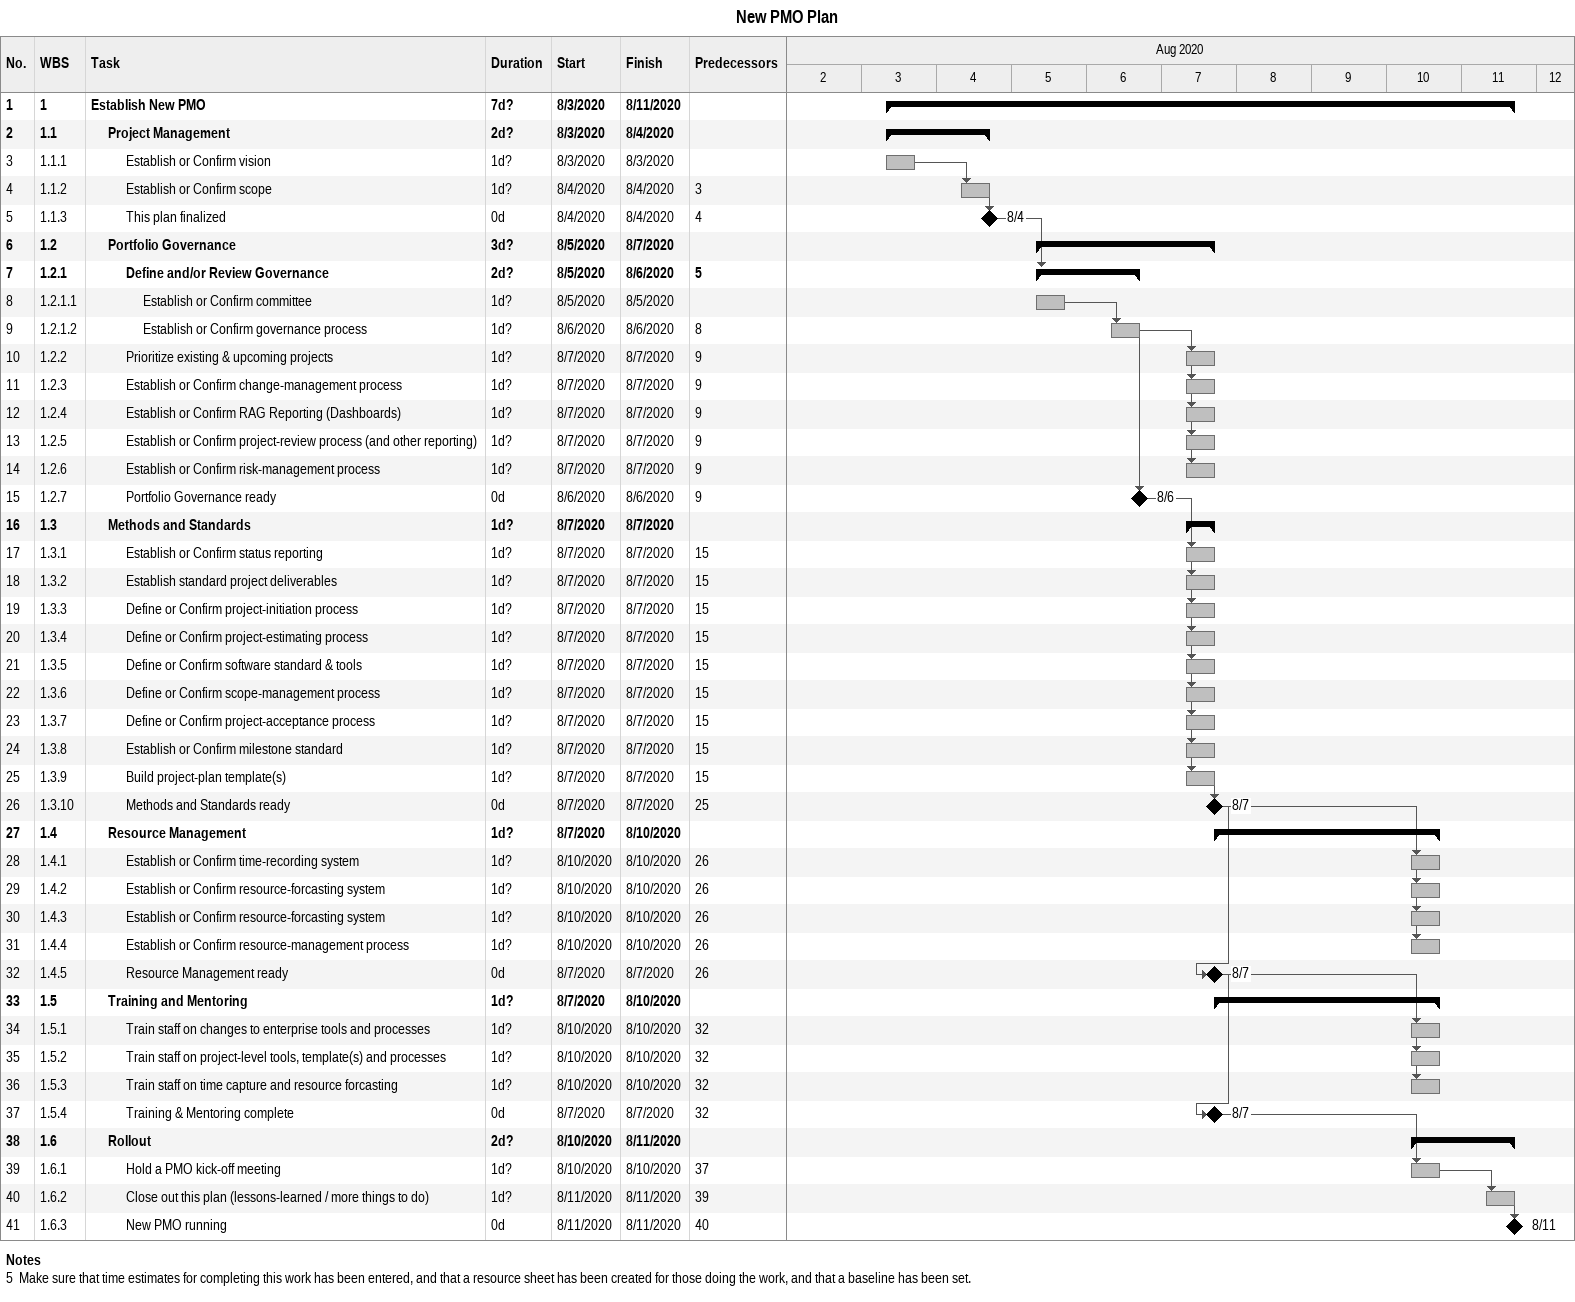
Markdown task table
New PMO Plan

| ID | WBS | Task | Duration | Start | Finish | Predecessors |
|---|---|---|---|---|---|---|
| 1 | 1 | **Establish New PMO** | 7d? | 2020-08-03 | 2020-08-11 |  |
| 2 | 1.1 | **Project Management** | 2d? | 2020-08-03 | 2020-08-04 |  |
| 3 | 1.1.1 | Establish or Confirm vision | 1d? | 2020-08-03 | 2020-08-03 |  |
| 4 | 1.1.2 | Establish or Confirm scope | 1d? | 2020-08-04 | 2020-08-04 | 3 |
| 5 | 1.1.3 | This plan finalized | 0d | 2020-08-04 | 2020-08-04 | 4 |
| 6 | 1.2 | **Portfolio Governance** | 3d? | 2020-08-05 | 2020-08-07 |  |
| 7 | 1.2.1 | **Define and/or Review Governance** | 2d? | 2020-08-05 | 2020-08-06 | 5 |
| 8 | 1.2.1.1 | Establish or Confirm committee | 1d? | 2020-08-05 | 2020-08-05 |  |
| 9 | 1.2.1.2 | Establish or Confirm governance process | 1d? | 2020-08-06 | 2020-08-06 | 8 |
| 10 | 1.2.2 | Prioritize existing & upcoming projects | 1d? | 2020-08-07 | 2020-08-07 | 9 |
| 11 | 1.2.3 | Establish or Confirm change-management process | 1d? | 2020-08-07 | 2020-08-07 | 9 |
| 12 | 1.2.4 | Establish or Confirm RAG Reporting (Dashboards) | 1d? | 2020-08-07 | 2020-08-07 | 9 |
| 13 | 1.2.5 | Establish or Confirm project-review process (and other reporting) | 1d? | 2020-08-07 | 2020-08-07 | 9 |
| 14 | 1.2.6 | Establish or Confirm risk-management process | 1d? | 2020-08-07 | 2020-08-07 | 9 |
| 15 | 1.2.7 | Portfolio Governance ready | 0d | 2020-08-06 | 2020-08-06 | 9 |
| 16 | 1.3 | **Methods and Standards** | 1d? | 2020-08-07 | 2020-08-07 |  |
| 17 | 1.3.1 | Establish or Confirm status reporting | 1d? | 2020-08-07 | 2020-08-07 | 15 |
| 18 | 1.3.2 | Establish standard project deliverables | 1d? | 2020-08-07 | 2020-08-07 | 15 |
| 19 | 1.3.3 | Define or Confirm project-initiation process | 1d? | 2020-08-07 | 2020-08-07 | 15 |
| 20 | 1.3.4 | Define or Confirm project-estimating process | 1d? | 2020-08-07 | 2020-08-07 | 15 |
| 21 | 1.3.5 | Define or Confirm software standard & tools | 1d? | 2020-08-07 | 2020-08-07 | 15 |
| 22 | 1.3.6 | Define or Confirm scope-management process | 1d? | 2020-08-07 | 2020-08-07 | 15 |
| 23 | 1.3.7 | Define or Confirm project-acceptance process | 1d? | 2020-08-07 | 2020-08-07 | 15 |
| 24 | 1.3.8 | Establish or Confirm milestone standard | 1d? | 2020-08-07 | 2020-08-07 | 15 |
| 25 | 1.3.9 | Build project-plan template(s) | 1d? | 2020-08-07 | 2020-08-07 | 15 |
| 26 | 1.3.10 | Methods and Standards ready | 0d | 2020-08-07 | 2020-08-07 | 25 |
| 27 | 1.4 | **Resource Management** | 1d? | 2020-08-07 | 2020-08-10 |  |
| 28 | 1.4.1 | Establish or Confirm time-recording system | 1d? | 2020-08-10 | 2020-08-10 | 26 |
| 29 | 1.4.2 | Establish or Confirm resource-forcasting system | 1d? | 2020-08-10 | 2020-08-10 | 26 |
| 30 | 1.4.3 | Establish or Confirm resource-forcasting system | 1d? | 2020-08-10 | 2020-08-10 | 26 |
| 31 | 1.4.4 | Establish or Confirm resource-management process | 1d? | 2020-08-10 | 2020-08-10 | 26 |
| 32 | 1.4.5 | Resource Management ready | 0d | 2020-08-07 | 2020-08-07 | 26 |
| 33 | 1.5 | **Training and Mentoring** | 1d? | 2020-08-07 | 2020-08-10 |  |
| 34 | 1.5.1 | Train staff on changes to enterprise tools and processes | 1d? | 2020-08-10 | 2020-08-10 | 32 |
| 35 | 1.5.2 | Train staff on project-level tools, template(s) and processes | 1d? | 2020-08-10 | 2020-08-10 | 32 |
| 36 | 1.5.3 | Train staff on time capture and resource forcasting | 1d? | 2020-08-10 | 2020-08-10 | 32 |
| 37 | 1.5.4 | Training & Mentoring complete | 0d | 2020-08-07 | 2020-08-07 | 32 |
| 38 | 1.6 | **Rollout** | 2d? | 2020-08-10 | 2020-08-11 |  |
| 39 | 1.6.1 | Hold a PMO kick-off meeting | 1d? | 2020-08-10 | 2020-08-10 | 37 |
| 40 | 1.6.2 | Close out this plan (lessons-learned / more things to do) | 1d? | 2020-08-11 | 2020-08-11 | 39 |
| 41 | 1.6.3 | New PMO running | 0d | 2020-08-11 | 2020-08-11 | 40 |

Notes
- 5: Make sure that time estimates for completing this work has been entered, and that a resource sheet has been created for those doing the work, and that a baseline has been set.
